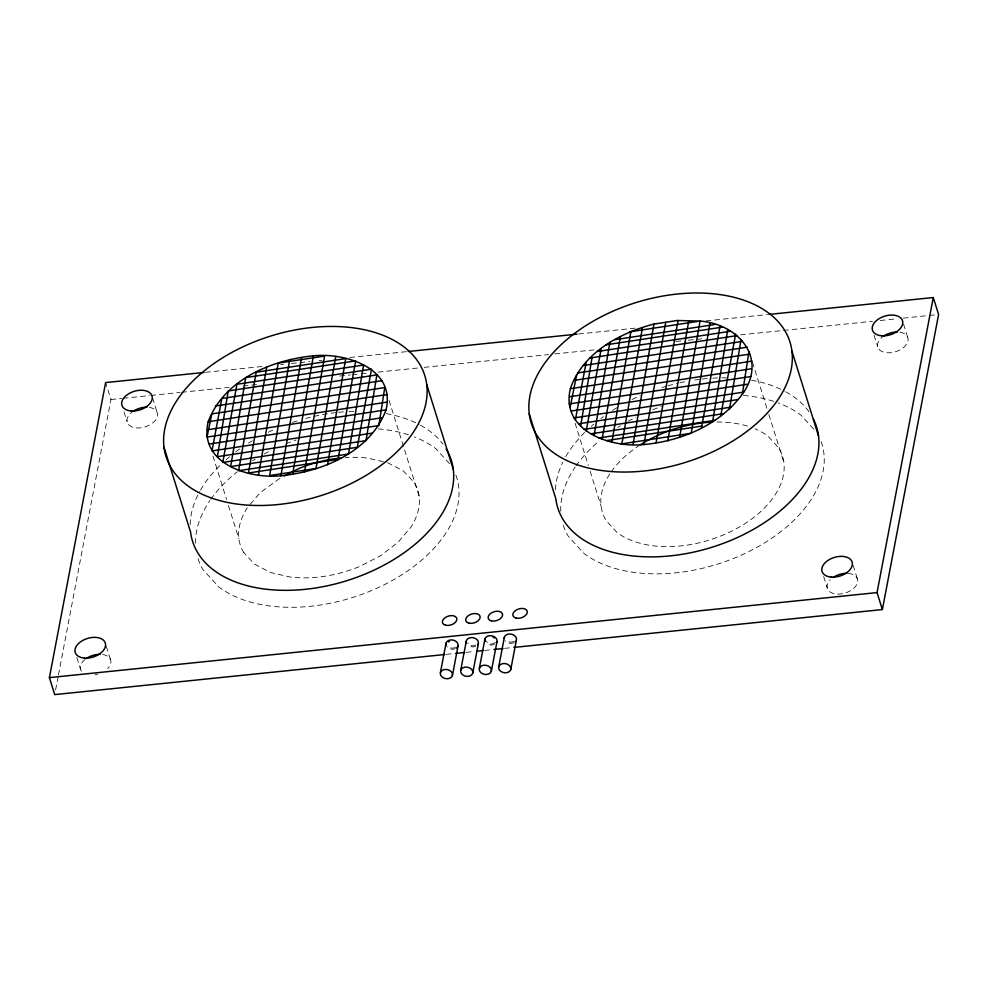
<?xml version="1.0" encoding="UTF-8"?>
<svg xmlns="http://www.w3.org/2000/svg" width="988" height="988" viewBox="0 0 988 988"><rect width="100%" height="100%" fill="white"/><g stroke="black" fill="none" stroke-linecap="round" stroke-linejoin="round"><path stroke-width="0.74" stroke-dasharray="4.94 3.71" d="M55.587 690.056L58.181 676.447M58.465 674.928L110.952 399.535L106.074 383.986M250.273 504.349L260.116 492.765L280.234 478.044M205.442 372.315L263.796 366.326M280.678 364.584L283.754 364.276M291.435 363.485L309.862 361.583M319.075 360.645L322.15 360.324M349.789 357.483L406.599 351.654M578.573 333.981L635.395 328.139M706.025 320.89L767.441 314.579M110.952 399.535L121.697 398.436M123.241 398.275L149.336 395.595M150.88 395.435L180.051 392.446M181.582 392.285L229.191 387.395M243.011 385.975L256.831 384.554M339.749 376.033L350.493 374.934M352.024 374.773L359.706 373.983M361.238 373.822L367.388 373.192M378.132 372.093L418.06 367.981M424.198 367.351L548.575 354.581M554.713 353.939L594.64 349.838M676.027 341.478L682.165 340.848M688.315 340.218L702.135 338.798M740.518 334.858L781.977 330.597M783.509 330.437L872.577 321.285M880.246 320.495L897.141 318.766M903.279 318.136L927.856 315.604M929.387 315.444L935.525 314.814M446.28 654.365L453.949 653.587M466.237 652.315L473.919 651.524M484.663 650.425L492.345 649.635M504.621 648.375L512.303 647.585M383.307 461.705L367.721 458.123A94.725 58.453 -17.4 0 0 345.257 457.617M387.555 462.68L403.4 470.98L414.17 482.453A89.624 55.303 -17.4 0 1 410.749 527.37L397.942 542.437L380.442 555.799L359.434 566.569A94.725 58.453 -17.4 0 1 290.336 577.066L270.502 572.521L254.657 564.222L243.888 552.737M813.754 429.138L801.058 415.244A135.578 83.659 -17.4 0 0 778.038 402.857M449.515 463.656L435.844 448.7A135.578 83.659 -17.4 0 0 414.343 436.881M903.551 324.113L907.984 338.242M874.084 335.278L877.628 346.59M853.138 565.408L857.572 579.548M823.671 576.572L827.215 587.885M752.448 362.164L767.034 408.699M768.862 414.515L783.904 462.508M575.102 423.247L588.317 465.422M590.145 471.239L601.075 506.14M389.062 400.338L419.134 496.322M212.939 455.974L226.61 499.607M228.438 505.424L238.911 538.868M152.597 397.868L157.463 413.429M124.006 411.873L127.106 421.765M106.321 646.411L110.755 660.552M76.854 657.576L80.411 668.888M102.616 654.513A15.759 9.719 -17.4 0 1 107.754 668.518M97.614 674.248A15.759 9.719 -17.4 0 1 94.947 674.829M81.448 671.21A15.759 9.719 -17.4 0 1 85.215 659.305M848.223 573.373A15.759 9.719 -17.4 0 1 856.003 585.761A15.759 9.719 -17.4 0 1 834.205 593.702A15.759 9.719 -17.4 0 1 830.229 579.919M149.324 407.402A15.759 9.719 -17.4 0 1 154.98 420.814A15.759 9.719 -17.4 0 1 132.306 427.051A15.759 9.719 -17.4 0 1 131.923 412.181M821.127 441.611A135.578 83.659 -17.4 0 1 745.063 553.416A135.578 83.659 -17.4 0 1 583.92 553.404L568.298 536.311A135.578 83.659 -17.4 0 1 562.53 522.85M560.776 511.265A135.578 83.659 -17.4 0 1 575.139 467.139M575.979 465.928A135.578 83.659 -17.4 0 1 598.926 441.228M617.833 427.372A135.578 83.659 -17.4 0 1 620.303 425.828M627.985 421.333A135.578 83.659 -17.4 0 1 636.025 417.121M652.71 409.711A135.578 83.659 -17.4 0 1 661.38 406.5M743.495 395.422A135.578 83.659 -17.4 0 1 774.061 401.474M455.9 475.055A135.578 83.659 -17.4 0 1 379.849 586.86A135.578 83.659 -17.4 0 1 218.694 586.86L203.071 569.767A135.578 83.659 -17.4 0 1 197.316 556.293M195.513 543.227A135.578 83.659 -17.4 0 1 209.925 500.583M210.753 499.385A135.578 83.659 -17.4 0 1 237.256 471.77M252.607 460.828A135.578 83.659 -17.4 0 1 255.077 459.284M264.08 454.072A135.578 83.659 -17.4 0 1 270.798 450.577M286.063 443.736A135.578 83.659 -17.4 0 1 296.165 439.956M378.281 428.878A135.578 83.659 -17.4 0 1 408.847 434.93M899.833 332.215A15.759 9.719 -17.4 0 1 905.49 345.639A15.759 9.719 -17.4 0 1 882.815 351.864A15.759 9.719 -17.4 0 1 882.432 336.994M555.454 489.776A135.578 83.659 -17.4 0 1 562.827 462.149M565.754 456.641A135.578 83.659 -17.4 0 1 584.649 432.46M591.318 426.236A135.578 83.659 -17.4 0 1 593.603 424.26M600.84 418.492A135.578 83.659 -17.4 0 1 603.359 416.627M612.511 410.403A135.578 83.659 -17.4 0 1 618.772 406.587M632.073 399.485A135.578 83.659 -17.4 0 1 640.36 395.657M661.96 387.592A135.578 83.659 -17.4 0 1 666.406 386.246M667.9 385.814A135.578 83.659 -17.4 0 1 676.805 383.492M679.769 382.813A135.578 83.659 -17.4 0 1 687.253 381.269M694.786 380.01A135.578 83.659 -17.4 0 1 700.801 379.194M702.295 379.022A135.578 83.659 -17.4 0 1 711.15 378.243M712.681 378.145A135.578 83.659 -17.4 0 1 720.301 377.848M721.82 377.836A135.578 83.659 -17.4 0 1 726.353 377.848M751.498 380.207A135.578 83.659 -17.4 0 1 784.386 391.063M785.756 391.804A135.578 83.659 -17.4 0 1 809.073 411.873M190.19 524.751A135.578 83.659 -17.4 0 1 199.761 491.468M200.527 490.097A135.578 83.659 -17.4 0 1 220.583 464.792M226.104 459.679A135.578 83.659 -17.4 0 1 229.549 456.74M235.613 451.936A135.578 83.659 -17.4 0 1 240.702 448.256M248.519 443.081A135.578 83.659 -17.4 0 1 252.286 440.796M268.217 432.275A135.578 83.659 -17.4 0 1 275.146 429.113M292.312 422.494A135.578 83.659 -17.4 0 1 299.71 420.135M305.65 418.455A135.578 83.659 -17.4 0 1 337.069 412.478M338.563 412.317A135.578 83.659 -17.4 0 1 345.936 411.687M348.986 411.514A135.578 83.659 -17.4 0 1 356.594 411.292M386.271 413.663A135.578 83.659 -17.4 0 1 419.171 424.519M420.53 425.26A135.578 83.659 -17.4 0 1 443.019 444.192M513.711 642.83A6.175 4.619 10.8 0 1 505.239 640.767M455.369 648.745A6.175 4.619 10.8 0 1 446.897 646.695M475.685 646.399A6.175 4.619 10.8 0 1 468.25 645.349M494.296 644.509A6.175 4.619 10.8 0 1 486.862 643.46M455.517 647.239A4.73 3.532 10.8 0 1 448.095 646.201M475.858 644.917A4.755 3.557 10.8 0 1 467.855 642.966M495.186 642.324A4.779 3.569 10.8 0 1 490.591 643.904A4.779 3.569 10.8 0 1 486.442 641.089M513.785 641.261A4.631 3.458 10.8 0 1 506.523 640.236M609.72 474.042A94.342 58.218 -17.4 0 0 606.064 520.503L616.932 532.396A94.342 58.218 -17.4 0 0 734.146 529.889A94.342 58.218 -17.4 0 0 778.915 448.144L768.047 436.251A94.342 58.218 -17.4 0 0 754.993 428.804M611.239 471.758A94.342 58.218 -17.4 0 1 639.236 445.526M716.955 422.024A94.342 58.218 -17.4 0 1 749.398 426.705M243.888 552.737A89.624 55.303 -17.4 0 1 247.309 507.82"/><path stroke-width="1.48" d="M679.682 437.005L700.047 321.063C737.604 323.916 767.491 357.051 743.359 392.804C720.697 424.642 681.905 440.994 643.904 444.538C610.609 448.12 560.072 430.756 570.422 388.482C582.759 353.049 619.056 333.339 653.364 324.163L677.274 320.495L700.047 321.063L629.961 331.795M208.184 421.74C198.279 463.273 248.63 479.143 280.888 475.771C322.804 471.585 370.228 451.948 386.061 409.847C395.966 368.314 345.615 352.444 313.357 355.816C271.453 359.99 224.017 379.639 208.184 421.74L387.234 394.521M742.359 394.002L748.929 351.839M592.01 357.668L580.697 425.84M594.097 435.473L609.892 342.231M727.674 329.893L712.546 422.148M266.711 366.82L248.507 472.993L338.032 459.383L355.655 360.879L245.703 377.589L230.673 466.558L357.286 447.317L371.488 369.179L228.216 390.952L217.372 456.678L372.427 433.102M327.534 464.755L345.738 358.595L256.213 372.204L238.59 470.708L348.542 453.998L363.572 365.029L236.959 384.27L222.757 462.409L366.029 440.623L376.873 374.909L221.818 398.485L211.988 450.936L378.836 425.569L384.752 387.58L211.803 413.886L207.011 437.067L386.061 409.847M602.038 439.45L620.415 336.76M611.942 441.797L630.887 331.486M289.78 359.397L269.662 475.524L315.999 468.473L335.821 356.322M304.465 472.19L324.583 356.063L278.246 363.115L258.424 475.265M633.098 444.267L653.957 324.101M280.888 475.771L301.562 357.607M292.683 473.981L313.357 355.816M656.118 442.661L678.064 320.52M701.48 427.903L720.116 325.83M586.168 431.2L601.173 348.665M720.758 415.787L735.603 334.154M575.337 419.986L586.168 362.263M444.736 654.525L54.723 694.601L49.4 677.632L105.63 382.578L203.911 372.476M440.401 672.63L446.033 643.126M452.405 675.533A6.175 4.619 10.8 0 0 444.501 669.506A6.175 4.619 10.8 0 0 442.315 677.212A6.175 4.619 10.8 0 0 452.405 675.533L458.024 646.029M460.717 670.284L466.348 640.78M472.721 673.186A6.175 4.619 10.8 0 0 464.817 667.159A6.175 4.619 10.8 0 0 462.631 674.853A6.175 4.619 10.8 0 0 472.721 673.186L478.34 643.682M479.328 668.394L484.96 638.89M491.332 671.297A6.175 4.619 10.8 0 0 483.428 665.27A6.175 4.619 10.8 0 0 481.242 672.964A6.175 4.619 10.8 0 0 491.332 671.297L496.952 641.792M498.742 666.702L504.374 637.198M510.747 669.617A6.175 4.619 10.8 0 0 502.843 663.578A6.175 4.619 10.8 0 0 500.657 671.284A6.175 4.619 10.8 0 0 510.747 669.617L516.366 640.113A6.175 4.619 10.8 0 0 510.845 634.061A6.175 4.619 10.8 0 0 504.251 638.396M570.162 407.167L576.733 374.613M642.435 327.72L622.218 441.982L621.131 443.97L691.217 433.25L709.94 323.409M665.751 322.273L643.904 444.538M688.76 320.791L667.802 440.883M741.025 339.786L729.515 408.995M513.834 647.424L882.37 609.559L877.048 592.59L933.277 297.536L768.985 314.419M882.37 609.559L938.6 314.505L933.277 297.536M284.173 476.031L298.611 468.633A94.725 58.453 -17.4 0 1 340.897 457.975M207.566 429.755L386.654 402.178M751.362 368.759L569.78 396.719M570.409 388.704L751.967 361.139M614.697 339.724L714.657 324.533M606.138 344.812L722.524 327.114M215.409 406.019L382.27 380.652M597.555 351.469L730.28 331.289M589.725 358.014L737.196 335.599M583.426 365.535L742.457 341.354M577.461 372.995L747.299 347.171M749.719 354.124L574.114 380.355M209.493 443.995L382.442 417.702M571.484 410.983L747.249 384.27M573.892 417.936L743.668 392.125M578.783 423.753L737.678 399.597M731.379 407.105L583.933 429.397M590.997 433.806L723.5 413.663M598.753 437.98L714.904 420.32M606.718 440.549L701.826 426.087M408.13 351.493L577.041 334.142M569.212 403.944L750.757 376.551M49.4 677.632L877.048 592.59M455.493 653.426L464.706 652.475M476.982 651.216L483.132 650.586M493.877 649.474L503.09 648.536M791.944 351.172A135.578 83.659 -17.4 0 1 603.89 470.819A135.578 83.659 -17.4 0 1 585.921 325.571A135.578 83.659 -17.4 0 1 791.944 351.172L818.533 436.004M529.235 413.873L555.812 498.705A135.578 83.659 -17.4 0 0 711.236 547.476A135.578 83.659 -17.4 0 0 813.495 419.233M426.73 384.628A135.578 83.659 -17.4 0 1 238.676 504.275A135.578 83.659 -17.4 0 1 220.707 359.014A135.578 83.659 -17.4 0 1 426.73 384.628L453.307 469.461M164.008 447.317L190.598 532.162A135.578 83.659 -17.4 0 0 349.382 579.87A135.578 83.659 -17.4 0 0 446.144 448.824M86.228 658.551A15.759 9.719 -17.4 0 1 100.159 654.315M833.045 577.548A15.759 9.719 -17.4 0 1 846.963 573.312M132.935 411.428A15.759 9.719 -17.4 0 1 146.854 407.192M883.445 336.241A15.759 9.719 -17.4 0 1 897.376 332.017M515.835 641.212A6.175 4.619 10.8 0 1 514.933 642.138M446.206 645.547A6.175 4.619 10.8 0 1 453.294 640.125A6.175 4.619 10.8 0 1 456.592 648.066M466.521 643.188A6.175 4.619 10.8 0 1 472.82 637.63A6.175 4.619 10.8 0 1 477.809 644.781M485.133 641.298A6.175 4.619 10.8 0 1 491.431 635.741A6.175 4.619 10.8 0 1 496.421 642.892M448.54 641.916A4.73 3.532 10.8 0 1 449.466 641.385M493.098 637.309A4.779 3.569 10.8 0 1 494.124 637.915M640.533 444.686A94.342 58.218 -17.4 0 1 712.286 422.135M84.437 658.094A15.759 9.719 -17.4 0 0 105.444 643.583A15.759 9.719 -17.4 0 0 80.917 641.583A15.759 9.719 -17.4 0 0 84.437 658.094M831.254 577.091A15.759 9.719 -17.4 0 0 852.261 562.58A15.759 9.719 -17.4 0 0 827.734 560.579A15.759 9.719 -17.4 0 0 831.254 577.091M881.667 335.784A15.759 9.719 -17.4 0 0 902.662 321.285A15.759 9.719 -17.4 0 0 878.134 319.285A15.759 9.719 -17.4 0 0 881.667 335.784M131.145 410.971A15.759 9.719 -17.4 0 0 152.152 396.46A15.759 9.719 -17.4 0 0 127.613 394.459A15.759 9.719 -17.4 0 0 131.145 410.971M516.106 618.08A7.459 4.607 -17.4 0 0 527.308 612.251A7.459 4.607 -17.4 0 0 516.761 609.757A7.459 4.607 -17.4 0 0 516.106 618.08M491.419 620.872A7.459 4.607 -17.4 0 0 502.608 615.055A7.459 4.607 -17.4 0 0 492.073 612.56A7.459 4.607 -17.4 0 0 491.419 620.872M468.942 623.156A7.459 4.607 -17.4 0 0 480.143 617.339A7.459 4.607 -17.4 0 0 469.596 614.845A7.459 4.607 -17.4 0 0 468.942 623.156M445.662 625.243A7.459 4.607 -17.4 0 0 456.864 619.427A7.459 4.607 -17.4 0 0 446.317 616.92A7.459 4.607 -17.4 0 0 445.662 625.243"/></g></svg>
